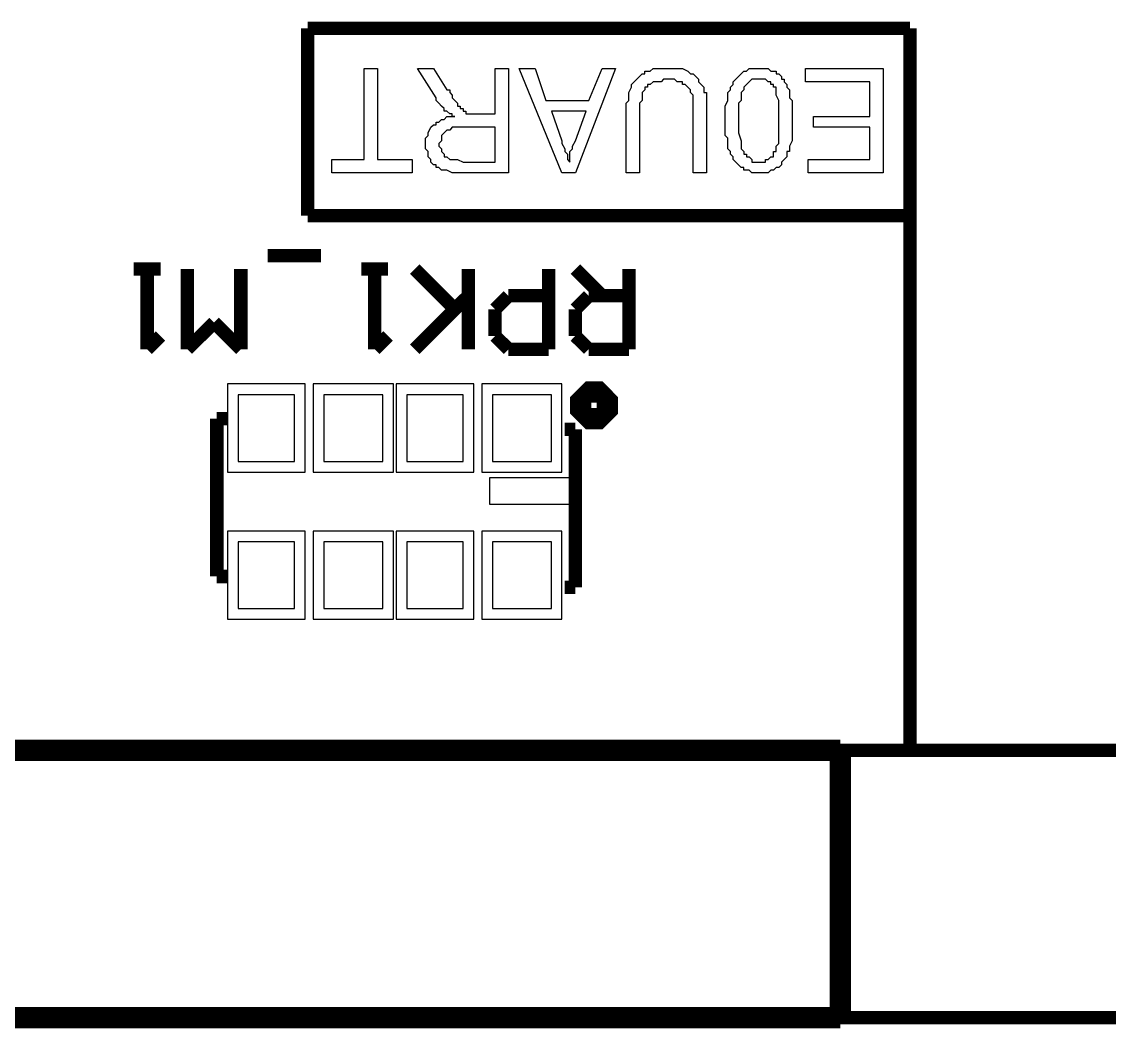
# Model space of a CAD drawing. Extents: x -110 to 1, y -84 to 0.
# Drawn here: x -76.64 to -66.32, y -59.16 to -49.6 of the extents above; entities that cross this region are included whole.
import ezdxf

# ---------------------------------------------------------------- set-up
doc = ezdxf.new("R2010")
doc.units = 0
doc.header["$MEASUREMENT"] = 0

msp = doc.modelspace()

# ---------------------------------------------------------------- linework, layer by layer
at = {"color": 0}
for points, const_width in [([(-73.569, -49.664), (-73.925, -49.664)], 0.127), ([(-73.925, -49.664), (-73.925, -51.441)], 0.127), ([(-68.49, -49.664), (-73.569, -49.664)], 0.127), ([(-68.21, -49.664), (-68.49, -49.664)], 0.127), ([(-68.21, -49.664), (-68.21, -51.441)], 0.127), ([(-68.21, -51.441), (-73.925, -51.441)], 0.127), ([(-68.21, -51.441), (-68.21, -56.518)], 0.127), ([(-73.798, -51.822), (-74.306, -51.822)], 0.127), ([(-75.322, -51.949), (-75.576, -51.949)], 0.127), ([(-75.576, -51.949), (-75.449, -51.949)], 0.127), ([(-75.449, -51.949), (-75.449, -52.71)], 0.127), ([(-75.068, -52.71), (-75.068, -51.949)], 0.127), ([(-74.56, -51.949), (-74.56, -52.71)], 0.127), ([(-73.163, -51.949), (-73.417, -51.949)], 0.127), ([(-73.417, -51.949), (-73.289, -51.949)], 0.127), ([(-73.289, -51.949), (-73.289, -52.71)], 0.127), ([(-72.528, -52.33), (-72.909, -51.949)], 0.127), ([(-72.401, -52.71), (-72.401, -51.949)], 0.127), ([(-72.401, -51.949), (-72.401, -52.203)], 0.127), ([(-71.639, -51.949), (-71.639, -52.71)], 0.127), ([(-71.131, -52.203), (-71.385, -51.949)], 0.127), ([(-70.877, -51.949), (-70.877, -52.71)], 0.127), ([(-72.401, -52.203), (-72.909, -52.71)], 0.127), ([(-72.147, -52.33), (-72.02, -52.203)], 0.127), ([(-72.02, -52.203), (-71.639, -52.203)], 0.127), ([(-71.385, -52.33), (-71.258, -52.203)], 0.127), ([(-71.258, -52.203), (-70.877, -52.203)], 0.127), ([(-72.909, -52.71), (-72.528, -52.33)], 0.127), ([(-72.147, -52.584), (-72.147, -52.33)], 0.127), ([(-71.385, -52.584), (-71.385, -52.33)], 0.127), ([(-74.814, -52.456), (-75.068, -52.71)], 0.127), ([(-74.56, -52.71), (-74.814, -52.456)], 0.127), ([(-75.449, -52.71), (-75.322, -52.584)], 0.127), ([(-73.289, -52.71), (-73.163, -52.584)], 0.127), ([(-72.02, -52.71), (-72.147, -52.584)], 0.127), ([(-71.258, -52.71), (-71.385, -52.584)], 0.127), ([(-71.639, -52.71), (-72.02, -52.71)], 0.127), ([(-70.877, -52.71), (-71.258, -52.71)], 0.127), ([(-74.687, -53.37), (-74.788, -53.37)], 0.127), ([(-74.788, -53.37), (-74.788, -54.868)], 0.127), ([(-71.385, -53.472), (-71.486, -53.472)], 0.127), ([(-71.385, -53.472), (-71.385, -54.97)], 0.127), ([(-74.687, -54.868), (-74.788, -54.868)], 0.127), ([(-71.385, -54.97), (-71.486, -54.97)], 0.127), ([(-68.871, -56.518), (-79.03, -56.518)], 0.203), ([(-68.871, -56.518), (-68.871, -59.056)], 0.203), ([(-68.871, -56.518), (-68.871, -59.056)], 0.127), ([(-63.791, -56.518), (-68.871, -56.518)], 0.127), ([(-68.871, -59.056), (-79.03, -59.056)], 0.203), ([(-63.791, -59.056), (-68.871, -59.056)], 0.127)]:
    msp.add_lwpolyline(points, dxfattribs=dict(at, const_width=const_width))
for points in [[(-73.264, -50.045), (-73.264, -50.908), (-72.934, -50.908), (-72.934, -51.035), (-73.696, -51.035), (-73.696, -50.908), (-73.391, -50.908), (-73.391, -50.045), (-73.264, -50.045)], [(-72.02, -50.045), (-72.02, -51.035), (-72.451, -51.035), (-72.451, -51.035), (-72.451, -51.035), (-72.477, -51.035), (-72.477, -51.035), (-72.477, -51.035), (-72.503, -51.035), (-72.528, -51.035), (-72.553, -51.035), (-72.604, -51.009), (-72.63, -51.009), (-72.63, -51.009), (-72.655, -51.009), (-72.655, -51.009), (-72.655, -51.009), (-72.655, -51.009), (-72.68, -50.984), (-72.705, -50.984), (-72.705, -50.959), (-72.731, -50.959), (-72.756, -50.934), (-72.756, -50.908), (-72.756, -50.908), (-72.756, -50.908), (-72.756, -50.908), (-72.782, -50.883), (-72.782, -50.857), (-72.782, -50.832), (-72.807, -50.807), (-72.807, -50.781), (-72.807, -50.756), (-72.807, -50.756), (-72.807, -50.756), (-72.807, -50.756), (-72.807, -50.756), (-72.807, -50.73), (-72.807, -50.73), (-72.807, -50.705), (-72.782, -50.68), (-72.782, -50.655), (-72.756, -50.603), (-72.756, -50.603), (-72.731, -50.578), (-72.731, -50.578), (-72.731, -50.578), (-72.731, -50.578), (-72.731, -50.578), (-72.705, -50.578), (-72.705, -50.553), (-72.705, -50.553), (-72.68, -50.553), (-72.68, -50.553), (-72.655, -50.528), (-72.63, -50.528), (-72.63, -50.528), (-72.604, -50.502), (-72.578, -50.502), (-72.553, -50.502), (-72.528, -50.502), (-72.528, -50.502), (-72.528, -50.502), (-72.553, -50.502), (-72.553, -50.476), (-72.578, -50.476), (-72.604, -50.451), (-72.604, -50.451), (-72.604, -50.451), (-72.63, -50.451), (-72.63, -50.426), (-72.63, -50.426), (-72.655, -50.401), (-72.68, -50.375), (-72.705, -50.349), (-72.705, -50.324), (-72.883, -50.045), (-72.731, -50.045), (-72.604, -50.248), (-72.604, -50.248), (-72.578, -50.248), (-72.578, -50.274), (-72.578, -50.274), (-72.578, -50.274), (-72.553, -50.299), (-72.553, -50.324), (-72.528, -50.349), (-72.503, -50.375), (-72.503, -50.401), (-72.503, -50.401), (-72.503, -50.401), (-72.477, -50.401), (-72.477, -50.426), (-72.451, -50.426), (-72.451, -50.451), (-72.426, -50.451), (-72.426, -50.451), (-72.426, -50.451), (-72.426, -50.451), (-72.426, -50.476), (-72.401, -50.476), (-72.376, -50.476), (-72.376, -50.476), (-72.376, -50.476), (-72.376, -50.476), (-72.35, -50.476), (-72.35, -50.476), (-72.325, -50.476), (-72.325, -50.476), (-72.299, -50.476), (-72.147, -50.476), (-72.147, -50.045), (-72.02, -50.045)], [(-71.004, -50.045), (-71.385, -51.035), (-71.512, -51.035), (-71.918, -50.045), (-71.766, -50.045), (-71.665, -50.349), (-71.258, -50.349), (-71.131, -50.045), (-71.004, -50.045)], [(-70.775, -51.035), (-70.902, -51.035), (-70.902, -50.476), (-70.902, -50.476), (-70.902, -50.451), (-70.902, -50.451), (-70.902, -50.451), (-70.902, -50.426), (-70.902, -50.426), (-70.902, -50.401), (-70.902, -50.375), (-70.877, -50.349), (-70.877, -50.299), (-70.877, -50.274), (-70.852, -50.223), (-70.852, -50.223), (-70.852, -50.223), (-70.852, -50.223), (-70.852, -50.223), (-70.852, -50.197), (-70.826, -50.172), (-70.826, -50.172), (-70.801, -50.147), (-70.775, -50.121), (-70.75, -50.096), (-70.75, -50.096), (-70.75, -50.096), (-70.725, -50.096), (-70.725, -50.07), (-70.725, -50.07), (-70.7, -50.07), (-70.7, -50.07), (-70.674, -50.07), (-70.674, -50.07), (-70.648, -50.045), (-70.623, -50.045), (-70.623, -50.045), (-70.572, -50.045), (-70.521, -50.045), (-70.521, -50.045), (-70.521, -50.045), (-70.496, -50.045), (-70.496, -50.045), (-70.471, -50.045), (-70.471, -50.045), (-70.445, -50.045), (-70.445, -50.045), (-70.394, -50.045), (-70.369, -50.045), (-70.318, -50.07), (-70.293, -50.096), (-70.293, -50.096), (-70.293, -50.096), (-70.293, -50.096), (-70.268, -50.096), (-70.268, -50.096), (-70.242, -50.121), (-70.216, -50.147), (-70.216, -50.172), (-70.191, -50.197), (-70.166, -50.223), (-70.166, -50.223), (-70.166, -50.223), (-70.166, -50.223), (-70.166, -50.248), (-70.166, -50.248), (-70.166, -50.248), (-70.166, -50.274), (-70.141, -50.274), (-70.141, -50.299), (-70.141, -50.324), (-70.141, -50.349), (-70.141, -50.349), (-70.141, -50.375), (-70.141, -50.401), (-70.141, -50.426), (-70.141, -50.476), (-70.141, -51.035), (-70.268, -51.035), (-70.268, -50.476), (-70.268, -50.476), (-70.268, -50.451), (-70.268, -50.451), (-70.268, -50.451), (-70.268, -50.426), (-70.268, -50.426), (-70.268, -50.401), (-70.268, -50.375), (-70.268, -50.324), (-70.268, -50.299), (-70.268, -50.299), (-70.293, -50.274), (-70.293, -50.274), (-70.293, -50.274), (-70.293, -50.248), (-70.293, -50.248), (-70.318, -50.223), (-70.318, -50.223), (-70.344, -50.197), (-70.369, -50.197), (-70.369, -50.172), (-70.369, -50.172), (-70.394, -50.172), (-70.394, -50.172), (-70.42, -50.172), (-70.445, -50.147), (-70.471, -50.147), (-70.496, -50.147), (-70.496, -50.147), (-70.521, -50.147), (-70.521, -50.147), (-70.521, -50.147), (-70.547, -50.147), (-70.547, -50.147), (-70.572, -50.172), (-70.623, -50.172), (-70.648, -50.172), (-70.674, -50.197), (-70.7, -50.197), (-70.7, -50.223), (-70.7, -50.223), (-70.7, -50.223), (-70.725, -50.223), (-70.725, -50.223), (-70.725, -50.248), (-70.725, -50.248), (-70.725, -50.248), (-70.75, -50.274), (-70.75, -50.299), (-70.75, -50.299), (-70.75, -50.324), (-70.75, -50.349), (-70.775, -50.375), (-70.775, -50.401), (-70.775, -50.426), (-70.775, -50.476), (-70.775, -51.035)], [(-69.328, -50.528), (-69.328, -50.528), (-69.328, -50.553), (-69.328, -50.553), (-69.328, -50.553), (-69.328, -50.578), (-69.328, -50.603), (-69.328, -50.603), (-69.328, -50.629), (-69.328, -50.68), (-69.328, -50.73), (-69.353, -50.781), (-69.353, -50.781), (-69.353, -50.807), (-69.353, -50.807), (-69.353, -50.807), (-69.353, -50.832), (-69.353, -50.832), (-69.378, -50.832), (-69.378, -50.857), (-69.378, -50.883), (-69.404, -50.908), (-69.429, -50.934), (-69.429, -50.959), (-69.455, -50.984), (-69.455, -50.984), (-69.455, -50.984), (-69.48, -50.984), (-69.48, -50.984), (-69.48, -50.984), (-69.505, -51.009), (-69.531, -51.009), (-69.556, -51.035), (-69.607, -51.035), (-69.632, -51.035), (-69.632, -51.035), (-69.632, -51.035), (-69.658, -51.035), (-69.658, -51.035), (-69.658, -51.035), (-69.683, -51.035), (-69.709, -51.035), (-69.734, -51.009), (-69.76, -51.009), (-69.785, -51.009), (-69.785, -51.009), (-69.785, -50.984), (-69.81, -50.984), (-69.81, -50.984), (-69.836, -50.959), (-69.836, -50.959), (-69.861, -50.934), (-69.887, -50.908), (-69.887, -50.908), (-69.887, -50.908), (-69.887, -50.883), (-69.887, -50.883), (-69.912, -50.857), (-69.912, -50.832), (-69.937, -50.807), (-69.937, -50.756), (-69.937, -50.756), (-69.937, -50.756), (-69.937, -50.756), (-69.937, -50.756), (-69.937, -50.73), (-69.937, -50.73), (-69.937, -50.73), (-69.937, -50.705), (-69.963, -50.68), (-69.963, -50.68), (-69.963, -50.655), (-69.963, -50.629), (-69.963, -50.603), (-69.963, -50.578), (-69.963, -50.528), (-69.963, -50.528), (-69.963, -50.528), (-69.963, -50.528), (-69.963, -50.502), (-69.963, -50.502), (-69.963, -50.476), (-69.963, -50.451), (-69.963, -50.426), (-69.963, -50.401), (-69.937, -50.349), (-69.937, -50.299), (-69.937, -50.274), (-69.912, -50.248), (-69.912, -50.248), (-69.912, -50.248), (-69.912, -50.248), (-69.912, -50.248), (-69.912, -50.223), (-69.912, -50.223), (-69.887, -50.197), (-69.887, -50.172), (-69.861, -50.147), (-69.836, -50.121), (-69.81, -50.096), (-69.81, -50.096), (-69.81, -50.096), (-69.81, -50.096), (-69.81, -50.096), (-69.785, -50.07), (-69.76, -50.07), (-69.734, -50.045), (-69.709, -50.045), (-69.683, -50.045), (-69.632, -50.045), (-69.632, -50.045), (-69.632, -50.045), (-69.632, -50.045), (-69.607, -50.045), (-69.607, -50.045), (-69.582, -50.045), (-69.582, -50.045), (-69.556, -50.045), (-69.531, -50.07), (-69.505, -50.07), (-69.48, -50.07), (-69.48, -50.096), (-69.455, -50.096), (-69.429, -50.121), (-69.429, -50.147), (-69.429, -50.147), (-69.404, -50.147), (-69.404, -50.147), (-69.404, -50.172), (-69.404, -50.172), (-69.378, -50.197), (-69.378, -50.223), (-69.378, -50.223), (-69.353, -50.248), (-69.353, -50.299), (-69.353, -50.324), (-69.328, -50.349), (-69.328, -50.401), (-69.328, -50.451), (-69.328, -50.476), (-69.328, -50.528)], [(-68.464, -50.045), (-68.464, -51.035), (-69.176, -51.035), (-69.176, -50.908), (-68.591, -50.908), (-68.591, -50.603), (-69.125, -50.603), (-69.125, -50.502), (-68.591, -50.502), (-68.591, -50.172), (-69.201, -50.172), (-69.201, -50.045), (-68.464, -50.045)], [(-69.455, -50.528), (-69.455, -50.528), (-69.455, -50.528), (-69.455, -50.502), (-69.455, -50.502), (-69.455, -50.476), (-69.455, -50.451), (-69.455, -50.426), (-69.455, -50.401), (-69.455, -50.349), (-69.48, -50.299), (-69.48, -50.274), (-69.48, -50.248), (-69.48, -50.223), (-69.505, -50.223), (-69.505, -50.223), (-69.505, -50.223), (-69.505, -50.197), (-69.531, -50.197), (-69.531, -50.172), (-69.556, -50.172), (-69.582, -50.147), (-69.607, -50.147), (-69.632, -50.147), (-69.632, -50.147), (-69.632, -50.147), (-69.632, -50.147), (-69.658, -50.147), (-69.658, -50.147), (-69.658, -50.147), (-69.683, -50.147), (-69.709, -50.147), (-69.734, -50.172), (-69.734, -50.172), (-69.76, -50.197), (-69.76, -50.197), (-69.785, -50.223), (-69.785, -50.223), (-69.785, -50.223), (-69.785, -50.223), (-69.785, -50.223), (-69.785, -50.248), (-69.785, -50.248), (-69.81, -50.274), (-69.81, -50.274), (-69.81, -50.299), (-69.81, -50.324), (-69.81, -50.349), (-69.836, -50.375), (-69.836, -50.426), (-69.836, -50.451), (-69.836, -50.502), (-69.836, -50.528), (-69.836, -50.528), (-69.836, -50.553), (-69.836, -50.553), (-69.836, -50.578), (-69.836, -50.603), (-69.836, -50.603), (-69.836, -50.629), (-69.836, -50.655), (-69.81, -50.73), (-69.81, -50.781), (-69.81, -50.807), (-69.81, -50.807), (-69.785, -50.832), (-69.785, -50.857), (-69.785, -50.857), (-69.785, -50.857), (-69.76, -50.857), (-69.76, -50.883), (-69.734, -50.883), (-69.709, -50.908), (-69.709, -50.934), (-69.658, -50.934), (-69.658, -50.934), (-69.632, -50.934), (-69.632, -50.934), (-69.632, -50.934), (-69.632, -50.934), (-69.632, -50.934), (-69.607, -50.934), (-69.582, -50.934), (-69.582, -50.908), (-69.556, -50.908), (-69.531, -50.883), (-69.505, -50.883), (-69.505, -50.857), (-69.505, -50.857), (-69.505, -50.857), (-69.505, -50.857), (-69.505, -50.857), (-69.505, -50.832), (-69.48, -50.832), (-69.48, -50.807), (-69.48, -50.781), (-69.48, -50.781), (-69.455, -50.756), (-69.455, -50.73), (-69.455, -50.68), (-69.455, -50.655), (-69.455, -50.629), (-69.455, -50.578), (-69.455, -50.528)], [(-71.283, -50.451), (-71.613, -50.451), (-71.512, -50.73), (-71.512, -50.73), (-71.512, -50.73), (-71.512, -50.73), (-71.512, -50.756), (-71.512, -50.756), (-71.512, -50.756), (-71.486, -50.807), (-71.486, -50.832), (-71.461, -50.857), (-71.461, -50.908), (-71.436, -50.934), (-71.436, -50.934), (-71.436, -50.934), (-71.436, -50.908), (-71.436, -50.908), (-71.436, -50.908), (-71.436, -50.883), (-71.436, -50.857), (-71.436, -50.832), (-71.411, -50.807), (-71.411, -50.781), (-71.385, -50.73), (-71.283, -50.451)], [(-72.147, -50.603), (-72.426, -50.603), (-72.426, -50.603), (-72.426, -50.603), (-72.451, -50.603), (-72.451, -50.603), (-72.451, -50.603), (-72.477, -50.603), (-72.503, -50.603), (-72.528, -50.603), (-72.553, -50.603), (-72.578, -50.629), (-72.578, -50.629), (-72.578, -50.629), (-72.578, -50.629), (-72.604, -50.629), (-72.604, -50.629), (-72.63, -50.655), (-72.63, -50.655), (-72.655, -50.68), (-72.655, -50.68), (-72.655, -50.68), (-72.655, -50.68), (-72.655, -50.705), (-72.655, -50.705), (-72.655, -50.73), (-72.68, -50.756), (-72.68, -50.756), (-72.68, -50.756), (-72.68, -50.756), (-72.68, -50.781), (-72.68, -50.781), (-72.655, -50.807), (-72.655, -50.832), (-72.655, -50.832), (-72.63, -50.857), (-72.63, -50.883), (-72.63, -50.883), (-72.604, -50.883), (-72.604, -50.883), (-72.578, -50.908), (-72.553, -50.908), (-72.528, -50.908), (-72.503, -50.908), (-72.451, -50.934), (-72.147, -50.934), (-72.147, -50.603)], [(-74.687, -53.04), (-74.687, -53.878), (-73.95, -53.878), (-73.95, -53.04), (-74.687, -53.04)], [(-73.874, -53.04), (-73.874, -53.878), (-73.112, -53.878), (-73.112, -53.04), (-73.874, -53.04)], [(-73.087, -53.04), (-73.087, -53.878), (-72.35, -53.878), (-72.35, -53.04), (-73.087, -53.04)], [(-72.274, -53.04), (-72.274, -53.878), (-71.512, -53.878), (-71.512, -53.04), (-72.274, -53.04)], [(-74.585, -53.142), (-74.585, -53.777), (-74.052, -53.777), (-74.052, -53.142), (-74.585, -53.142)], [(-73.773, -53.142), (-73.773, -53.777), (-73.214, -53.777), (-73.214, -53.142), (-73.773, -53.142)], [(-72.985, -53.142), (-72.985, -53.777), (-72.451, -53.777), (-72.451, -53.142), (-72.985, -53.142)], [(-72.172, -53.142), (-72.172, -53.777), (-71.613, -53.777), (-71.613, -53.142), (-72.172, -53.142)], [(-71.411, -53.929), (-71.411, -54.183), (-72.198, -54.183), (-72.198, -53.929), (-71.411, -53.929)], [(-74.687, -54.437), (-74.687, -55.274), (-73.95, -55.274), (-73.95, -54.437), (-74.687, -54.437)], [(-73.874, -54.437), (-73.874, -55.274), (-73.112, -55.274), (-73.112, -54.437), (-73.874, -54.437)], [(-73.087, -54.437), (-73.087, -55.274), (-72.35, -55.274), (-72.35, -54.437), (-73.087, -54.437)], [(-72.274, -54.437), (-72.274, -55.274), (-71.512, -55.274), (-71.512, -54.437), (-72.274, -54.437)], [(-74.585, -54.538), (-74.585, -55.172), (-74.052, -55.172), (-74.052, -54.538), (-74.585, -54.538)], [(-73.773, -54.538), (-73.773, -55.172), (-73.214, -55.172), (-73.214, -54.538), (-73.773, -54.538)], [(-72.985, -54.538), (-72.985, -55.172), (-72.451, -55.172), (-72.451, -54.538), (-72.985, -54.538)], [(-72.172, -54.538), (-72.172, -55.172), (-71.613, -55.172), (-71.613, -54.538), (-72.172, -54.538)]]:
    msp.add_lwpolyline(points, close=True, dxfattribs=at)
for points, const_width in [([(-75.449, -52.71), (-75.449, -52.71)], 0.127), ([(-73.289, -52.71), (-73.289, -52.71)], 0.127), ([(-71.309, -53.244), (-71.309, -53.269), (-71.233, -53.345), (-71.207, -53.345), (-71.181, -53.345), (-71.106, -53.269), (-71.106, -53.244), (-71.106, -53.218), (-71.181, -53.142), (-71.207, -53.142), (-71.233, -53.142), (-71.309, -53.218), (-71.309, -53.244)], 0.254), ([(-75.22, -57.787), (-75.22, -57.787)], 1.702), ([(-72.68, -57.787), (-72.68, -57.787)], 1.702), ([(-70.141, -57.787), (-70.141, -57.787)], 1.702), ([(-67.6, -57.787), (-67.6, -57.787)], 1.702)]:
    msp.add_lwpolyline(points, close=True, dxfattribs=dict(at, const_width=const_width))

doc.saveas('drawing.dxf')
